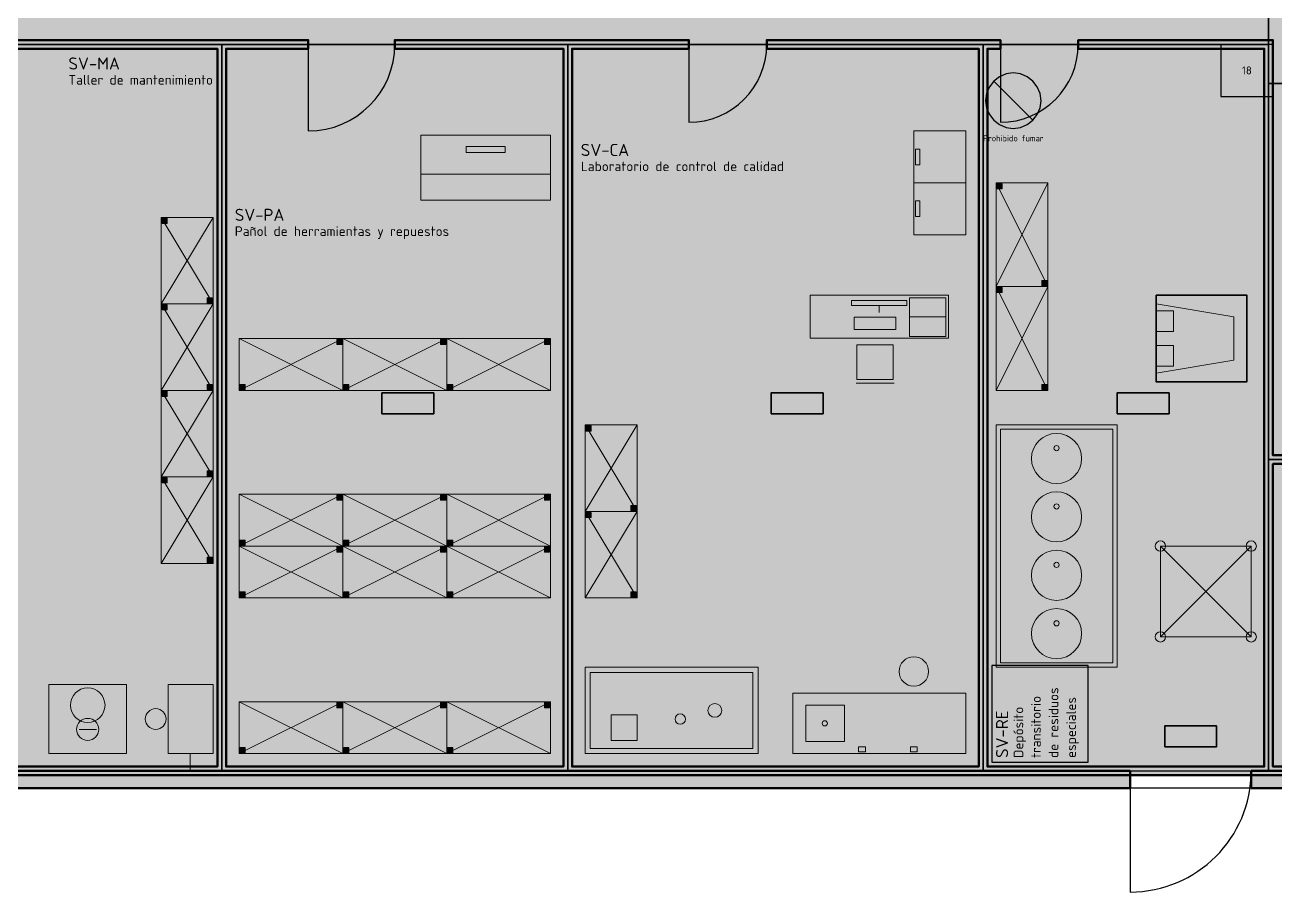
# Model space of a CAD drawing. Header units: millimetres. Extents: x 0 to 1189, y 0 to 841.
# Drawn here: x 196.2 to 340.8, y 154 to 254.2 of the extents above; entities that cross this region are included whole.
import ezdxf
from ezdxf.enums import TextEntityAlignment as Align

# ---------------------------------------------------------------- set-up
doc = ezdxf.new("R2010")
doc.units = ezdxf.units.MM
doc.linetypes.add('IRAM-E-TRAZOS', pattern=[5, 4, -1])
for name, color, linetype, lineweight in [('A-ABERTURA', 7, 'CONTINUOUS', 25), ('A-COLUMNA', 7, 'CONTINUOUS', 50), ('A-EQUIPO-FINO', 8, 'CONTINUOUS', 13), ('A-EQUIPO-OCULTO', 8, 'IRAM-E-TRAZOS', 13), ('A-EQUIPO-RELLENO', 9, 'CONTINUOUS', 13), ('A-EXTERIOR', 8, 'CONTINUOUS', 25), ('A-MURO', 7, 'CONTINUOUS', 50), ('A-RELLENO', 9, 'CONTINUOUS', 13), ('A-SECTOR', 1, 'CONTINUOUS', 25), ('A-SECTOR-TXT', 1, 'CONTINUOUS', 25), ('A-TABIQUE', 7, 'CONTINUOUS', 50), ('A-TEXTO', 7, 'CONTINUOUS', 18), ('S-ESCAPE', 3, 'CONTINUOUS', 35), ('S-INCENDIO', 1, 'CONTINUOUS', 25)]:
    doc.layers.add(name, color=color, linetype=linetype, lineweight=lineweight)
for name, color, linetype, lineweight, true_color in [('A-EQUIPO', 30, 'CONTINUOUS', 35, 0xe67800), ('A-MOBILIARIO', 8, 'CONTINUOUS', 18, 0x50505a), ('A-SENDA', 2, 'CONTINUOUS', 25, 0xd7a500)]:
    doc.layers.add(name, color=color, linetype=linetype, lineweight=lineweight, true_color=true_color)
doc.styles.add('ISO3098', font='isocpeur.ttf')

msp = doc.modelspace()

# ---------------------------------------------------------------- hatches: boundary and pattern name
at = {"layer": 'A-COLUMNA', "true_color": 0x000000}
h = msp.add_hatch(color=7, dxfattribs=at)
h.dxf.hatch_style = 1
h.paths.add_polyline_path([(243, 166), (247, 166), (247, 170), (243, 170)])
h = msp.add_hatch(color=7, dxfattribs=at)
h.dxf.hatch_style = 1
h.paths.add_polyline_path([(319, 166), (323, 166), (323, 170), (319, 170)])
at = {"layer": 'A-EQUIPO-RELLENO', "true_color": 0xeedec0}
h = msp.add_hatch(color=7, dxfattribs=at)
h.dxf.hatch_style = 1
h.paths.add_polyline_path([(242, 237), (257, 237), (257, 241.5), (242, 241.5)])
at = {"layer": 'A-EQUIPO-RELLENO', "true_color": 0xeeeeee}
h = msp.add_hatch(color=7, dxfattribs=at)
h.dxf.hatch_style = 1
h.paths.add_polyline_path([(299, 242), (299, 236), (305, 236), (305, 242)])
h = msp.add_hatch(color=7, dxfattribs=at)
h.dxf.hatch_style = 1
h.paths.add_polyline_path([(242, 234), (257, 234), (257, 237), (242, 237)])
h = msp.add_hatch(color=7, dxfattribs=at)
h.dxf.hatch_style = 1
h.paths.add_polyline_path([(299, 236), (299, 230), (305, 230), (305, 236)])
h = msp.add_hatch(color=7, dxfattribs=at)
h.dxf.hatch_style = 1
h.paths.add_polyline_path([(314.5, 224), (314.5, 236), (308.5, 236), (308.5, 224)])
at = {"layer": 'A-EQUIPO-RELLENO', "true_color": 0x969ba0}
h = msp.add_hatch(color=7, dxfattribs=at)
h.dxf.hatch_style = 1
h.paths.add_polyline_path([(309.2, 235.3), (309.2, 235.9), (308.6, 235.9), (308.6, 235.3)])
at = {"layer": 'A-EQUIPO-RELLENO', "true_color": 0xeeeeee}
h = msp.add_hatch(color=7, dxfattribs=at)
h.dxf.hatch_style = 1
h.paths.add_polyline_path([(212, 232), (212, 222), (218, 222), (218, 232)])
at = {"layer": 'A-EQUIPO-RELLENO', "true_color": 0x969ba0}
h = msp.add_hatch(color=7, dxfattribs=at)
h.dxf.hatch_style = 1
h.paths.add_polyline_path([(212.1, 231.9), (212.1, 231.3), (212.7, 231.3), (212.7, 231.9)])
at = {"layer": 'A-EQUIPO-RELLENO', "true_color": 0xeeeeee}
h = msp.add_hatch(color=7, dxfattribs=at)
h.dxf.hatch_style = 1
h.paths.add_polyline_path([(314.5, 212), (314.5, 224), (308.5, 224), (308.5, 212)])
at = {"layer": 'A-EQUIPO-RELLENO', "true_color": 0x969ba0}
h = msp.add_hatch(color=7, dxfattribs=at)
h.dxf.hatch_style = 1
h.paths.add_polyline_path([(314.4, 224.1), (314.4, 224.7), (313.8, 224.7), (313.8, 224.1)])
h = msp.add_hatch(color=7, dxfattribs=at)
h.dxf.hatch_style = 1
h.paths.add_polyline_path([(217.3, 222.7), (217.3, 222.1), (217.9, 222.1), (217.9, 222.7)])
at = {"layer": 'A-EQUIPO-RELLENO', "true_color": 0xeedec0}
h = msp.add_hatch(color=7, dxfattribs=at)
h.dxf.hatch_style = 1
h.paths.add_polyline_path([(287, 218.05), (303, 218.05), (303, 223), (287, 223)])
at = {"layer": 'A-EQUIPO-RELLENO', "true_color": 0x969ba0}
h = msp.add_hatch(color=7, dxfattribs=at)
h.dxf.hatch_style = 1
h.paths.add_polyline_path([(309.2, 223.3), (309.2, 223.9), (308.6, 223.9), (308.6, 223.3)])
at = {"layer": 'A-EQUIPO-RELLENO', "true_color": 0xe6e6e6}
h = msp.add_hatch(color=7, dxfattribs=at)
h.dxf.hatch_style = 1
h.paths.add_polyline_path([(327, 223), (327, 213), (337.5, 213), (337.5, 223)])
at = {"layer": 'A-EQUIPO-RELLENO', "true_color": 0xeeeeee}
h = msp.add_hatch(color=7, dxfattribs=at)
h.dxf.hatch_style = 1
h.paths.add_polyline_path([(212, 222), (212, 212), (218, 212), (218, 222)])
at = {"layer": 'A-EQUIPO-RELLENO', "true_color": 0x969ba0}
h = msp.add_hatch(color=7, dxfattribs=at)
h.dxf.hatch_style = 1
h.paths.add_polyline_path([(212.1, 221.9), (212.1, 221.3), (212.7, 221.3), (212.7, 221.9)])
at = {"layer": 'A-EQUIPO-RELLENO', "true_color": 0xeeeeee}
h = msp.add_hatch(color=7, dxfattribs=at)
h.dxf.hatch_style = 1
h.paths.add_polyline_path([(221, 212), (233, 212), (233, 218), (221, 218)])
at = {"layer": 'A-EQUIPO-RELLENO', "true_color": 0x969ba0}
h = msp.add_hatch(color=7, dxfattribs=at)
h.dxf.hatch_style = 1
h.paths.add_polyline_path([(232.3, 217.3), (232.9, 217.3), (232.9, 217.9), (232.3, 217.9)])
at = {"layer": 'A-EQUIPO-RELLENO', "true_color": 0xeeeeee}
h = msp.add_hatch(color=7, dxfattribs=at)
h.dxf.hatch_style = 1
h.paths.add_polyline_path([(233, 212), (245, 212), (245, 218), (233, 218)])
at = {"layer": 'A-EQUIPO-RELLENO', "true_color": 0x969ba0}
h = msp.add_hatch(color=7, dxfattribs=at)
h.dxf.hatch_style = 1
h.paths.add_polyline_path([(244.3, 217.3), (244.9, 217.3), (244.9, 217.9), (244.3, 217.9)])
at = {"layer": 'A-EQUIPO-RELLENO', "true_color": 0xeeeeee}
h = msp.add_hatch(color=7, dxfattribs=at)
h.dxf.hatch_style = 1
h.paths.add_polyline_path([(245, 212), (257, 212), (257, 218), (245, 218)])
at = {"layer": 'A-EQUIPO-RELLENO', "true_color": 0x969ba0}
h = msp.add_hatch(color=7, dxfattribs=at)
h.dxf.hatch_style = 1
h.paths.add_polyline_path([(256.3, 217.3), (256.9, 217.3), (256.9, 217.9), (256.3, 217.9)])
at = {"layer": 'A-EQUIPO-RELLENO', "true_color": 0xd6e2f0}
h = msp.add_hatch(color=7, dxfattribs=at)
h.dxf.hatch_style = 1
h.paths.add_polyline_path([(296.62, 213.25), (292.42, 213.25), (292.42, 217.25), (296.62, 217.25)])
at = {"layer": 'A-EQUIPO-RELLENO', "true_color": 0x969ba0}
h = msp.add_hatch(color=7, dxfattribs=at)
h.dxf.hatch_style = 1
h.paths.add_polyline_path([(217.3, 212.7), (217.3, 212.1), (217.9, 212.1), (217.9, 212.7)])
h = msp.add_hatch(color=7, dxfattribs=at)
h.dxf.hatch_style = 1
h.paths.add_polyline_path([(221.1, 212.1), (221.7, 212.1), (221.7, 212.7), (221.1, 212.7)])
h = msp.add_hatch(color=7, dxfattribs=at)
h.dxf.hatch_style = 1
h.paths.add_polyline_path([(233.1, 212.1), (233.7, 212.1), (233.7, 212.7), (233.1, 212.7)])
h = msp.add_hatch(color=7, dxfattribs=at)
h.dxf.hatch_style = 1
h.paths.add_polyline_path([(245.1, 212.1), (245.7, 212.1), (245.7, 212.7), (245.1, 212.7)])
h = msp.add_hatch(color=7, dxfattribs=at)
h.dxf.hatch_style = 1
h.paths.add_polyline_path([(314.4, 212.1), (314.4, 212.7), (313.8, 212.7), (313.8, 212.1)])
at = {"layer": 'A-EQUIPO-RELLENO', "true_color": 0xeeeeee}
h = msp.add_hatch(color=7, dxfattribs=at)
h.dxf.hatch_style = 1
h.paths.add_polyline_path([(212, 212), (212, 202), (218, 202), (218, 212)])
at = {"layer": 'A-EQUIPO-RELLENO', "true_color": 0x969ba0}
h = msp.add_hatch(color=7, dxfattribs=at)
h.dxf.hatch_style = 1
h.paths.add_polyline_path([(212.1, 211.9), (212.1, 211.3), (212.7, 211.3), (212.7, 211.9)])
at = {"layer": 'A-EQUIPO-RELLENO', "true_color": 0xeeeeee}
h = msp.add_hatch(color=7, dxfattribs=at)
h.dxf.hatch_style = 1
h.paths.add_polyline_path([(267, 198), (267, 208), (261, 208), (261, 198)])
at = {"layer": 'A-EQUIPO-RELLENO', "true_color": 0x969ba0}
h = msp.add_hatch(color=7, dxfattribs=at)
h.dxf.hatch_style = 1
h.paths.add_polyline_path([(261.7, 207.3), (261.7, 207.9), (261.1, 207.9), (261.1, 207.3)])
at = {"layer": 'A-EQUIPO-RELLENO', "true_color": 0xd2def0}
h = msp.add_hatch(color=7, dxfattribs=at)
h.dxf.hatch_style = 1
h.paths.add_polyline_path([(315.5, 207.03), (314.75, 206.93), (314.05, 206.64), (313.45, 206.18), (312.99, 205.57), (312.7, 204.88), (312.6, 204.12), (312.7, 203.37), (312.99, 202.68), (313.45, 202.07), (314.05, 201.61), (314.75, 201.32), (315.5, 201.22), (316.25, 201.32), (316.95, 201.61), (317.55, 202.07), (318.01, 202.68), (318.3, 203.37), (318.4, 204.12), (318.3, 204.88), (318.01, 205.57), (317.55, 206.18), (316.95, 206.64), (316.25, 206.93)])
at = {"layer": 'A-EQUIPO-RELLENO', "true_color": 0x969ba0}
h = msp.add_hatch(color=7, dxfattribs=at)
h.dxf.hatch_style = 1
h.paths.add_polyline_path([(217.3, 202.7), (217.3, 202.1), (217.9, 202.1), (217.9, 202.7)])
at = {"layer": 'A-EQUIPO-RELLENO', "true_color": 0xeeeeee}
h = msp.add_hatch(color=7, dxfattribs=at)
h.dxf.hatch_style = 1
h.paths.add_polyline_path([(212, 202), (212, 192), (218, 192), (218, 202)])
at = {"layer": 'A-EQUIPO-RELLENO', "true_color": 0x969ba0}
h = msp.add_hatch(color=7, dxfattribs=at)
h.dxf.hatch_style = 1
h.paths.add_polyline_path([(212.1, 201.9), (212.1, 201.3), (212.7, 201.3), (212.7, 201.9)])
at = {"layer": 'A-EQUIPO-RELLENO', "true_color": 0xeeeeee}
h = msp.add_hatch(color=7, dxfattribs=at)
h.dxf.hatch_style = 1
h.paths.add_polyline_path([(233, 200), (221, 200), (221, 194), (233, 194)])
at = {"layer": 'A-EQUIPO-RELLENO', "true_color": 0x969ba0}
h = msp.add_hatch(color=7, dxfattribs=at)
h.dxf.hatch_style = 1
h.paths.add_polyline_path([(232.9, 199.9), (232.3, 199.9), (232.3, 199.3), (232.9, 199.3)])
at = {"layer": 'A-EQUIPO-RELLENO', "true_color": 0xeeeeee}
h = msp.add_hatch(color=7, dxfattribs=at)
h.dxf.hatch_style = 1
h.paths.add_polyline_path([(245, 200), (233, 200), (233, 194), (245, 194)])
at = {"layer": 'A-EQUIPO-RELLENO', "true_color": 0x969ba0}
h = msp.add_hatch(color=7, dxfattribs=at)
h.dxf.hatch_style = 1
h.paths.add_polyline_path([(244.9, 199.9), (244.3, 199.9), (244.3, 199.3), (244.9, 199.3)])
at = {"layer": 'A-EQUIPO-RELLENO', "true_color": 0xeeeeee}
h = msp.add_hatch(color=7, dxfattribs=at)
h.dxf.hatch_style = 1
h.paths.add_polyline_path([(257, 200), (245, 200), (245, 194), (257, 194)])
at = {"layer": 'A-EQUIPO-RELLENO', "true_color": 0x969ba0}
h = msp.add_hatch(color=7, dxfattribs=at)
h.dxf.hatch_style = 1
h.paths.add_polyline_path([(256.9, 199.9), (256.3, 199.9), (256.3, 199.3), (256.9, 199.3)])
at = {"layer": 'A-EQUIPO-RELLENO', "true_color": 0xd2def0}
h = msp.add_hatch(color=7, dxfattribs=at)
h.dxf.hatch_style = 1
h.paths.add_polyline_path([(315.5, 200.27), (314.75, 200.18), (314.05, 199.89), (313.45, 199.43), (312.99, 198.82), (312.7, 198.13), (312.6, 197.38), (312.7, 196.62), (312.99, 195.93), (313.45, 195.32), (314.05, 194.86), (314.75, 194.57), (315.5, 194.48), (316.25, 194.57), (316.95, 194.86), (317.55, 195.32), (318.01, 195.93), (318.3, 196.62), (318.4, 197.38), (318.3, 198.13), (318.01, 198.82), (317.55, 199.43), (316.95, 199.89), (316.25, 200.18)])
at = {"layer": 'A-EQUIPO-RELLENO', "true_color": 0xeeeeee}
h = msp.add_hatch(color=7, dxfattribs=at)
h.dxf.hatch_style = 1
h.paths.add_polyline_path([(267, 188), (267, 198), (261, 198), (261, 188)])
at = {"layer": 'A-EQUIPO-RELLENO', "true_color": 0x969ba0}
h = msp.add_hatch(color=7, dxfattribs=at)
h.dxf.hatch_style = 1
h.paths.add_polyline_path([(266.9, 198.1), (266.9, 198.7), (266.3, 198.7), (266.3, 198.1)])
h = msp.add_hatch(color=7, dxfattribs=at)
h.dxf.hatch_style = 1
h.paths.add_polyline_path([(261.7, 197.3), (261.7, 197.9), (261.1, 197.9), (261.1, 197.3)])
at = {"layer": 'A-EQUIPO-RELLENO', "true_color": 0xeeeeee}
h = msp.add_hatch(color=7, dxfattribs=at)
h.dxf.hatch_style = 1
h.paths.add_polyline_path([(221, 188), (233, 188), (233, 194), (221, 194)])
at = {"layer": 'A-EQUIPO-RELLENO', "true_color": 0x969ba0}
h = msp.add_hatch(color=7, dxfattribs=at)
h.dxf.hatch_style = 1
h.paths.add_polyline_path([(221.7, 194.7), (221.1, 194.7), (221.1, 194.1), (221.7, 194.1)])
h = msp.add_hatch(color=7, dxfattribs=at)
h.dxf.hatch_style = 1
h.paths.add_polyline_path([(232.3, 193.3), (232.9, 193.3), (232.9, 193.9), (232.3, 193.9)])
at = {"layer": 'A-EQUIPO-RELLENO', "true_color": 0xeeeeee}
h = msp.add_hatch(color=7, dxfattribs=at)
h.dxf.hatch_style = 1
h.paths.add_polyline_path([(233, 188), (245, 188), (245, 194), (233, 194)])
at = {"layer": 'A-EQUIPO-RELLENO', "true_color": 0x969ba0}
h = msp.add_hatch(color=7, dxfattribs=at)
h.dxf.hatch_style = 1
h.paths.add_polyline_path([(233.7, 194.7), (233.1, 194.7), (233.1, 194.1), (233.7, 194.1)])
h = msp.add_hatch(color=7, dxfattribs=at)
h.dxf.hatch_style = 1
h.paths.add_polyline_path([(244.3, 193.3), (244.9, 193.3), (244.9, 193.9), (244.3, 193.9)])
at = {"layer": 'A-EQUIPO-RELLENO', "true_color": 0xeeeeee}
h = msp.add_hatch(color=7, dxfattribs=at)
h.dxf.hatch_style = 1
h.paths.add_polyline_path([(245, 188), (257, 188), (257, 194), (245, 194)])
at = {"layer": 'A-EQUIPO-RELLENO', "true_color": 0x969ba0}
h = msp.add_hatch(color=7, dxfattribs=at)
h.dxf.hatch_style = 1
h.paths.add_polyline_path([(245.7, 194.7), (245.1, 194.7), (245.1, 194.1), (245.7, 194.1)])
h = msp.add_hatch(color=7, dxfattribs=at)
h.dxf.hatch_style = 1
h.paths.add_polyline_path([(256.3, 193.3), (256.9, 193.3), (256.9, 193.9), (256.3, 193.9)])
at = {"layer": 'A-EQUIPO-RELLENO', "true_color": 0xfaeec8}
h = msp.add_hatch(color=7, dxfattribs=at)
h.dxf.hatch_style = 1
h.paths.add_polyline_path([(327.5, 194), (327.5, 183.5), (338, 183.5), (338, 194)])
at = {"layer": 'A-EQUIPO-RELLENO', "true_color": 0x969ba0}
h = msp.add_hatch(color=7, dxfattribs=at)
h.dxf.hatch_style = 1
h.paths.add_polyline_path([(217.3, 192.7), (217.3, 192.1), (217.9, 192.1), (217.9, 192.7)])
at = {"layer": 'A-EQUIPO-RELLENO', "true_color": 0xd2def0}
h = msp.add_hatch(color=7, dxfattribs=at)
h.dxf.hatch_style = 1
h.paths.add_polyline_path([(315.5, 193.53), (314.75, 193.43), (314.05, 193.14), (313.45, 192.68), (312.99, 192.07), (312.7, 191.38), (312.6, 190.62), (312.7, 189.87), (312.99, 189.18), (313.45, 188.57), (314.05, 188.11), (314.75, 187.82), (315.5, 187.72), (316.25, 187.82), (316.95, 188.11), (317.55, 188.57), (318.01, 189.18), (318.3, 189.87), (318.4, 190.62), (318.3, 191.38), (318.01, 192.07), (317.55, 192.68), (316.95, 193.14), (316.25, 193.43)])
at = {"layer": 'A-EQUIPO-RELLENO', "true_color": 0x969ba0}
h = msp.add_hatch(color=7, dxfattribs=at)
h.dxf.hatch_style = 1
h.paths.add_polyline_path([(221.1, 188.1), (221.7, 188.1), (221.7, 188.7), (221.1, 188.7)])
h = msp.add_hatch(color=7, dxfattribs=at)
h.dxf.hatch_style = 1
h.paths.add_polyline_path([(233.1, 188.1), (233.7, 188.1), (233.7, 188.7), (233.1, 188.7)])
h = msp.add_hatch(color=7, dxfattribs=at)
h.dxf.hatch_style = 1
h.paths.add_polyline_path([(245.1, 188.1), (245.7, 188.1), (245.7, 188.7), (245.1, 188.7)])
h = msp.add_hatch(color=7, dxfattribs=at)
h.dxf.hatch_style = 1
h.paths.add_polyline_path([(266.9, 188.1), (266.9, 188.7), (266.3, 188.7), (266.3, 188.1)])
at = {"layer": 'A-EQUIPO-RELLENO', "true_color": 0xd2def0}
h = msp.add_hatch(color=7, dxfattribs=at)
h.dxf.hatch_style = 1
h.paths.add_polyline_path([(315.5, 186.78), (314.75, 186.68), (314.05, 186.39), (313.45, 185.93), (312.99, 185.33), (312.7, 184.63), (312.6, 183.88), (312.7, 183.12), (312.99, 182.42), (313.45, 181.82), (314.05, 181.36), (314.75, 181.07), (315.5, 180.97), (316.25, 181.07), (316.95, 181.36), (317.55, 181.82), (318.01, 182.42), (318.3, 183.12), (318.4, 183.88), (318.3, 184.63), (318.01, 185.33), (317.55, 185.93), (316.95, 186.39), (316.25, 186.68)])
at = {"layer": 'A-EQUIPO-RELLENO', "true_color": 0xd7d7dc}
h = msp.add_hatch(color=7, dxfattribs=at)
h.dxf.hatch_style = 1
h.paths.add_polyline_path([(281, 180), (261, 180), (261, 170), (281, 170)])
at = {"layer": 'A-EQUIPO-RELLENO', "true_color": 0xeeeeee}
h = msp.add_hatch(color=7, dxfattribs=at)
h.dxf.hatch_style = 1
h.paths.add_polyline_path([(208, 178), (199, 178), (199, 170), (208, 170)])
at = {"layer": 'A-EQUIPO-RELLENO', "true_color": 0xcdd0d4}
h = msp.add_hatch(color=7, dxfattribs=at)
h.dxf.hatch_style = 1
h.paths.add_polyline_path([(218, 178), (212.8, 178), (212.8, 170), (218, 170)])
at = {"layer": 'A-EQUIPO-RELLENO', "true_color": 0xecf0ec}
h = msp.add_hatch(color=7, dxfattribs=at)
h.dxf.hatch_style = 1
h.paths.add_polyline_path([(305, 177), (285, 177), (285, 170), (305, 170)])
at = {"layer": 'A-EQUIPO-RELLENO', "true_color": 0xeeeeee}
h = msp.add_hatch(color=7, dxfattribs=at)
h.dxf.hatch_style = 1
h.paths.add_polyline_path([(233, 176), (221, 176), (221, 170), (233, 170)])
at = {"layer": 'A-EQUIPO-RELLENO', "true_color": 0x969ba0}
h = msp.add_hatch(color=7, dxfattribs=at)
h.dxf.hatch_style = 1
h.paths.add_polyline_path([(232.9, 175.9), (232.3, 175.9), (232.3, 175.3), (232.9, 175.3)])
at = {"layer": 'A-EQUIPO-RELLENO', "true_color": 0xeeeeee}
h = msp.add_hatch(color=7, dxfattribs=at)
h.dxf.hatch_style = 1
h.paths.add_polyline_path([(245, 176), (233, 176), (233, 170), (245, 170)])
at = {"layer": 'A-EQUIPO-RELLENO', "true_color": 0x969ba0}
h = msp.add_hatch(color=7, dxfattribs=at)
h.dxf.hatch_style = 1
h.paths.add_polyline_path([(244.9, 175.9), (244.3, 175.9), (244.3, 175.3), (244.9, 175.3)])
at = {"layer": 'A-EQUIPO-RELLENO', "true_color": 0xeeeeee}
h = msp.add_hatch(color=7, dxfattribs=at)
h.dxf.hatch_style = 1
h.paths.add_polyline_path([(257, 176), (245, 176), (245, 170), (257, 170)])
at = {"layer": 'A-EQUIPO-RELLENO', "true_color": 0x969ba0}
h = msp.add_hatch(color=7, dxfattribs=at)
h.dxf.hatch_style = 1
h.paths.add_polyline_path([(256.9, 175.9), (256.3, 175.9), (256.3, 175.3), (256.9, 175.3)])
h = msp.add_hatch(color=7, dxfattribs=at)
h.dxf.hatch_style = 1
h.paths.add_polyline_path([(221.7, 170.7), (221.1, 170.7), (221.1, 170.1), (221.7, 170.1)])
h = msp.add_hatch(color=7, dxfattribs=at)
h.dxf.hatch_style = 1
h.paths.add_polyline_path([(233.7, 170.7), (233.1, 170.7), (233.1, 170.1), (233.7, 170.1)])
h = msp.add_hatch(color=7, dxfattribs=at)
h.dxf.hatch_style = 1
h.paths.add_polyline_path([(245.7, 170.7), (245.1, 170.7), (245.1, 170.1), (245.7, 170.1)])
at = {"layer": 'A-MURO', "true_color": 0x464646}
h = msp.add_hatch(color=7, dxfattribs=at)
h.dxf.hatch_style = 1
h.paths.add_polyline_path([(91, 166), (91, 254), (93, 254), (93, 168), (324, 168), (324, 166)])
h = msp.add_hatch(color=7, dxfattribs=at)
h.dxf.hatch_style = 1
h.paths.add_polyline_path([(338, 166), (338, 168), (379, 168), (379, 166)])
at = {"layer": 'A-RELLENO', "true_color": 0xf8d9c0}
h = msp.add_hatch(color=7, dxfattribs=at)
h.dxf.hatch_style = 1
h.paths.add_polyline_path([(340, 247.5), (495.5, 247.5), (495.5, 303), (340, 303)])
at = {"layer": 'A-RELLENO', "true_color": 0xfff4b4}
h = msp.add_hatch(color=7, dxfattribs=at)
h.dxf.hatch_style = 1
h.paths.add_polyline_path([(93, 252), (340, 252), (340, 267), (93, 267)])
at = {"layer": 'A-RELLENO', "true_color": 0xe4e4e4}
h = msp.add_hatch(color=7, dxfattribs=at)
h.dxf.hatch_style = 1
h.paths.add_polyline_path([(143, 168), (219, 168), (219, 252), (143, 252)])
h = msp.add_hatch(color=7, dxfattribs=at)
h.dxf.hatch_style = 1
h.paths.add_polyline_path([(219, 168), (259, 168), (259, 252), (219, 252)])
h = msp.add_hatch(color=7, dxfattribs=at)
h.dxf.hatch_style = 1
h.paths.add_polyline_path([(259, 168), (307, 168), (307, 252), (259, 252)])
h = msp.add_hatch(color=7, dxfattribs=at)
h.dxf.hatch_style = 1
h.paths.add_polyline_path([(307, 168), (340, 168), (340, 252), (307, 252)])
h = msp.add_hatch(color=7, dxfattribs=at)
h.dxf.hatch_style = 1
h.paths.add_polyline_path([(340, 204), (377, 204), (377, 247.5), (340, 247.5)])
h = msp.add_hatch(color=7, dxfattribs=at)
h.dxf.hatch_style = 1
h.paths.add_polyline_path([(340, 168), (377, 168), (377, 204), (340, 204)])
at = {"layer": 'A-SECTOR-TXT', "true_color": 0xffffff}
h = msp.add_hatch(color=7, dxfattribs=at)
h.dxf.hatch_style = 1
h.paths.add_polyline_path([(319.15, 169), (319.15, 180.2), (308, 180.2), (308, 169)])
at = {"layer": 'A-TABIQUE', "true_color": 0x6e6e6e}
h = msp.add_hatch(color=7, dxfattribs=at)
h.dxf.hatch_style = 1
h.paths.add_polyline_path([(219.5, 252.5), (229, 252.5), (229, 251.5), (219.5, 251.5), (219.5, 168.5), (258.5, 168.5), (258.5, 251.5), (239, 251.5), (239, 252.5), (258.5, 252.5), (259.5, 252.5), (273, 252.5), (273, 251.5), (259.5, 251.5), (259.5, 168.5), (306.5, 168.5), (306.5, 251.5), (282, 251.5), (282, 252.5), (306.5, 252.5), (307.5, 252.5), (309, 252.5), (309, 251.5), (307.5, 251.5), (307.5, 168.5), (339.5, 168.5), (339.5, 204.5), (339.5, 251.5), (318, 251.5), (318, 252.5), (340.5, 252.5), (340.5, 204.5), (377.5, 204.5), (377.5, 189), (376.5, 189), (376.5, 203.5), (340.5, 203.5), (340.5, 168.5), (376.5, 168.5), (376.5, 180), (377.5, 180), (377.5, 167.5), (340.5, 167.5), (339.5, 167.5), (307.5, 167.5), (306.5, 167.5), (259.5, 167.5), (258.5, 167.5), (219.5, 167.5), (218.5, 167.5), (143.5, 167.5), (142.5, 167.5), (92.5, 167.5), (92.5, 219.5), (92.5, 220.5), (92.5, 252.5), (107, 252.5), (107, 251.5), (93.5, 251.5), (93.5, 220.5), (142.5, 220.5), (142.5, 251.5), (116, 251.5), (116, 252.5), (142.5, 252.5), (143.5, 252.5), (173, 252.5), (173, 251.5), (143.5, 251.5), (143.5, 220.5), (143.5, 219.5), (143.5, 216), (142.5, 216), (142.5, 219.5), (93.5, 219.5), (93.5, 168.5), (142.5, 168.5), (142.5, 206), (143.5, 206), (143.5, 168.5), (218.5, 168.5), (218.5, 251.5), (189, 251.5), (189, 252.5), (218.5, 252.5)])
at = {"layer": 'S-ESCAPE', "true_color": 0x008c46}
h = msp.add_hatch(color=7, dxfattribs=at)
h.dxf.hatch_style = 1
h.paths.add_polyline_path([(237.5, 209.3), (240.5, 209.3), (240.5, 211.7), (237.5, 211.7)])
h = msp.add_hatch(color=7, dxfattribs=at)
h.dxf.hatch_style = 1
h.paths.add_polyline_path([(282.5, 209.3), (285.5, 209.3), (285.5, 211.7), (282.5, 211.7)])
h = msp.add_hatch(color=7, dxfattribs=at)
h.dxf.hatch_style = 1
h.paths.add_polyline_path([(322.5, 209.3), (325.5, 209.3), (325.5, 211.7), (322.5, 211.7)])
h = msp.add_hatch(color=7, dxfattribs=at)
h.dxf.hatch_style = 1
h.paths.add_polyline_path([(328, 170.8), (331, 170.8), (331, 173.2), (328, 173.2)])
at = {"layer": 'S-INCENDIO', "true_color": 0xc81414}
h = msp.add_hatch(color=7, dxfattribs=at)
h.dxf.hatch_style = 1
h.paths.add_polyline_path([(334.5, 246), (340.5, 246), (340.5, 252), (334.5, 252)])

# ---------------------------------------------------------------- linework, layer by layer
at = {"layer": 'A-ABERTURA'}
for p, q in [((229, 252), (229, 242)), ((273, 252), (273, 243)), ((309, 252), (309, 243)), ((324, 168), (324, 154))]:
    msp.add_line(p, q, dxfattribs=at)
for centre, radius in [((229, 252), 10), ((273, 252), 9), ((309, 252), 9), ((324, 168), 14)]:
    msp.add_arc(centre, radius, 270, 360, dxfattribs=at)
at = {"layer": 'A-EQUIPO'}
msp.add_lwpolyline([(327, 223), (327, 213), (337.5, 213), (337.5, 223)], close=True, dxfattribs=at)
at = {"layer": 'A-EQUIPO-FINO'}
for p, q in [((314.5, 224), (308.5, 236)), ((308.5, 224), (314.5, 236)), ((212, 232), (218, 222)), ((218, 232), (212, 222)), ((314.5, 212), (308.5, 224)), ((308.5, 212), (314.5, 224)), ((212, 222), (218, 212)), ((218, 222), (212, 212)), ((298.5, 220.52), (302.7, 220.52)), ((221, 212), (233, 218)), ((221, 218), (233, 212)), ((233, 212), (245, 218)), ((233, 218), (245, 212)), ((245, 212), (257, 218)), ((245, 218), (257, 212)), ((212, 212), (218, 202)), ((218, 212), (212, 202)), ((267, 198), (261, 208)), ((261, 198), (267, 208)), ((212, 202), (218, 192)), ((218, 202), (212, 192)), ((233, 200), (221, 194)), ((233, 194), (221, 200)), ((245, 200), (233, 194)), ((245, 194), (233, 200)), ((257, 200), (245, 194)), ((257, 194), (245, 200)), ((267, 188), (261, 198)), ((261, 188), (267, 198)), ((221, 188), (233, 194)), ((221, 194), (233, 188)), ((233, 188), (245, 194)), ((233, 194), (245, 188)), ((245, 188), (257, 194)), ((245, 194), (257, 188)), ((327.5, 194), (338, 183.5)), ((338, 194), (327.5, 183.5)), ((233, 176), (221, 170)), ((233, 170), (221, 176)), ((245, 176), (233, 170)), ((245, 170), (233, 176)), ((257, 176), (245, 170)), ((257, 170), (245, 176)), ((204.5, 172.8), (202.5, 172.8)), ((215.36, 170), (215.36, 168))]:
    msp.add_line(p, q, dxfattribs=at)
for points in [[(299.2, 239.9), (299.2, 238.1), (299.7, 238.1), (299.7, 239.9)], [(314.5, 224), (314.5, 236), (308.5, 236), (308.5, 224)], [(309.2, 235.3), (309.2, 235.9), (308.6, 235.9), (308.6, 235.3)], [(299.2, 233.9), (299.2, 232.1), (299.7, 232.1), (299.7, 233.9)], [(212, 232), (212, 222), (218, 222), (218, 232)], [(212.1, 231.9), (212.1, 231.3), (212.7, 231.3), (212.7, 231.9)], [(314.5, 212), (314.5, 224), (308.5, 224), (308.5, 212)], [(314.4, 224.1), (314.4, 224.7), (313.8, 224.7), (313.8, 224.1)], [(217.3, 222.7), (217.3, 222.1), (217.9, 222.1), (217.9, 222.7)], [(298.5, 218.25), (302.7, 218.25), (302.7, 222.7), (298.5, 222.7)], [(309.2, 223.3), (309.2, 223.9), (308.6, 223.9), (308.6, 223.3)], [(212, 222), (212, 212), (218, 212), (218, 222)], [(212.1, 221.9), (212.1, 221.3), (212.7, 221.3), (212.7, 221.9)], [(292.12, 219.05), (296.92, 219.05), (296.92, 220.45), (292.12, 220.45)], [(221, 212), (233, 212), (233, 218), (221, 218)], [(232.3, 217.3), (232.9, 217.3), (232.9, 217.9), (232.3, 217.9)], [(233, 212), (245, 212), (245, 218), (233, 218)], [(244.3, 217.3), (244.9, 217.3), (244.9, 217.9), (244.3, 217.9)], [(245, 212), (257, 212), (257, 218), (245, 218)], [(256.3, 217.3), (256.9, 217.3), (256.9, 217.9), (256.3, 217.9)], [(217.3, 212.7), (217.3, 212.1), (217.9, 212.1), (217.9, 212.7)], [(221.1, 212.1), (221.7, 212.1), (221.7, 212.7), (221.1, 212.7)], [(233.1, 212.1), (233.7, 212.1), (233.7, 212.7), (233.1, 212.7)], [(245.1, 212.1), (245.7, 212.1), (245.7, 212.7), (245.1, 212.7)], [(314.4, 212.1), (314.4, 212.7), (313.8, 212.7), (313.8, 212.1)], [(212, 212), (212, 202), (218, 202), (218, 212)], [(212.1, 211.9), (212.1, 211.3), (212.7, 211.3), (212.7, 211.9)], [(267, 198), (267, 208), (261, 208), (261, 198)], [(261.7, 207.3), (261.7, 207.9), (261.1, 207.9), (261.1, 207.3)], [(322, 180.5), (322, 207.5), (309, 207.5), (309, 180.5)], [(217.3, 202.7), (217.3, 202.1), (217.9, 202.1), (217.9, 202.7)], [(212, 202), (212, 192), (218, 192), (218, 202)], [(212.1, 201.9), (212.1, 201.3), (212.7, 201.3), (212.7, 201.9)], [(233, 200), (221, 200), (221, 194), (233, 194)], [(232.9, 199.9), (232.3, 199.9), (232.3, 199.3), (232.9, 199.3)], [(245, 200), (233, 200), (233, 194), (245, 194)], [(244.9, 199.9), (244.3, 199.9), (244.3, 199.3), (244.9, 199.3)], [(257, 200), (245, 200), (245, 194), (257, 194)], [(256.9, 199.9), (256.3, 199.9), (256.3, 199.3), (256.9, 199.3)], [(267, 188), (267, 198), (261, 198), (261, 188)], [(266.9, 198.1), (266.9, 198.7), (266.3, 198.7), (266.3, 198.1)], [(261.7, 197.3), (261.7, 197.9), (261.1, 197.9), (261.1, 197.3)], [(221, 188), (233, 188), (233, 194), (221, 194)], [(221.7, 194.7), (221.1, 194.7), (221.1, 194.1), (221.7, 194.1)], [(232.3, 193.3), (232.9, 193.3), (232.9, 193.9), (232.3, 193.9)], [(233, 188), (245, 188), (245, 194), (233, 194)], [(233.7, 194.7), (233.1, 194.7), (233.1, 194.1), (233.7, 194.1)], [(244.3, 193.3), (244.9, 193.3), (244.9, 193.9), (244.3, 193.9)], [(245, 188), (257, 188), (257, 194), (245, 194)], [(245.7, 194.7), (245.1, 194.7), (245.1, 194.1), (245.7, 194.1)], [(256.3, 193.3), (256.9, 193.3), (256.9, 193.9), (256.3, 193.9)], [(217.3, 192.7), (217.3, 192.1), (217.9, 192.1), (217.9, 192.7)], [(221.1, 188.1), (221.7, 188.1), (221.7, 188.7), (221.1, 188.7)], [(233.1, 188.1), (233.7, 188.1), (233.7, 188.7), (233.1, 188.7)], [(245.1, 188.1), (245.7, 188.1), (245.7, 188.7), (245.1, 188.7)], [(266.9, 188.1), (266.9, 188.7), (266.3, 188.7), (266.3, 188.1)], [(280.4, 179.4), (261.6, 179.4), (261.6, 170.6), (280.4, 170.6)], [(233, 176), (221, 176), (221, 170), (233, 170)], [(232.9, 175.9), (232.3, 175.9), (232.3, 175.3), (232.9, 175.3)], [(245, 176), (233, 176), (233, 170), (245, 170)], [(244.9, 175.9), (244.3, 175.9), (244.3, 175.3), (244.9, 175.3)], [(257, 176), (245, 176), (245, 170), (257, 170)], [(256.9, 175.9), (256.3, 175.9), (256.3, 175.3), (256.9, 175.3)], [(267, 174.5), (264, 174.5), (264, 171.5), (267, 171.5)], [(221.7, 170.7), (221.1, 170.7), (221.1, 170.1), (221.7, 170.1)], [(233.7, 170.7), (233.1, 170.7), (233.1, 170.1), (233.7, 170.1)], [(245.7, 170.7), (245.1, 170.7), (245.1, 170.1), (245.7, 170.1)], [(293.4, 170.8), (292.6, 170.8), (292.6, 170.2), (293.4, 170.2)], [(299.4, 170.8), (298.6, 170.8), (298.6, 170.2), (299.4, 170.2)]]:
    msp.add_lwpolyline(points, close=True, dxfattribs=at)
msp.add_lwpolyline([(327, 222), (336, 220.5), (336, 215.5), (327, 214)], dxfattribs=at)
for centre, radius in [((315.5, 205.33), 0.3), ((315.5, 198.58), 0.3), ((327.5, 194), 0.6), ((338, 194), 0.6), ((315.5, 191.82), 0.3), ((315.5, 185.07), 0.3), ((327.5, 183.5), 0.6), ((338, 183.5), 0.6), ((203.5, 175.6), 2), ((276, 175), 0.8), ((272, 174), 0.6), ((288.7, 173.5), 0.3)]:
    msp.add_circle(centre, radius, dxfattribs=at)
at = {"layer": 'A-EQUIPO-OCULTO'}
for points in [[(327, 221.2), (327, 218.8), (329, 218.8), (329, 221.2)], [(327, 217.2), (327, 214.8), (329, 214.8), (329, 217.2)]]:
    msp.add_lwpolyline(points, close=True, dxfattribs=at)
at = {"layer": 'A-EXTERIOR'}
msp.add_lwpolyline([(893, 166), (33, 166)], dxfattribs=at)
at = {"layer": 'A-MOBILIARIO'}
for p, q in [((295, 221.8), (295, 221)), ((292.32, 212.85), (296.72, 212.85))]:
    msp.add_line(p, q, dxfattribs=at)
for points in [[(242, 237), (257, 237), (257, 241.5), (242, 241.5)], [(299, 242), (299, 236), (305, 236), (305, 242)], [(247.25, 239.5), (251.75, 239.5), (251.75, 240.2), (247.25, 240.2)], [(242, 234), (257, 234), (257, 237), (242, 237)], [(299, 236), (299, 230), (305, 230), (305, 236)], [(287, 218.05), (303, 218.05), (303, 223), (287, 223)], [(291.8, 221.8), (298.2, 221.8), (298.2, 222.4), (291.8, 222.4)], [(296.62, 213.25), (292.42, 213.25), (292.42, 217.25), (296.62, 217.25)], [(322.5, 180), (322.5, 208), (308.5, 208), (308.5, 180)], [(327.5, 194), (327.5, 183.5), (338, 183.5), (338, 194)], [(281, 180), (261, 180), (261, 170), (281, 170)], [(208, 178), (199, 178), (199, 170), (208, 170)], [(218, 178), (212.8, 178), (212.8, 170), (218, 170)], [(305, 177), (285, 177), (285, 170), (305, 170)], [(291, 175.6), (286.5, 175.6), (286.5, 171.4), (291, 171.4)]]:
    msp.add_lwpolyline(points, close=True, dxfattribs=at)
for centre, radius in [((315.5, 204.12), 2.9), ((315.5, 197.38), 2.9), ((315.5, 190.62), 2.9), ((315.5, 183.88), 2.9), ((299, 179.5), 1.7), ((211.36, 174), 1.2), ((203.5, 172.8), 1.28)]:
    msp.add_circle(centre, radius, dxfattribs=at)
at = {"layer": 'A-MURO'}
for points in [[(91, 166), (91, 254), (93, 254), (93, 168), (324, 168), (324, 166)], [(338, 166), (338, 168), (379, 168), (379, 166)]]:
    msp.add_lwpolyline(points, close=True, dxfattribs=at)
at = {"layer": 'A-SECTOR'}
for points in [[(340, 247.5), (495.5, 247.5), (495.5, 303), (340, 303)], [(143, 168), (219, 168), (219, 252), (143, 252)], [(219, 168), (259, 168), (259, 252), (219, 252)], [(259, 168), (307, 168), (307, 252), (259, 252)], [(307, 168), (340, 168), (340, 252), (307, 252)], [(340, 204), (377, 204), (377, 247.5), (340, 247.5)], [(340, 168), (377, 168), (377, 204), (340, 204)]]:
    msp.add_lwpolyline(points, close=True, dxfattribs=at)
at = {"layer": 'A-SECTOR-TXT'}
msp.add_lwpolyline([(319.15, 169), (319.15, 180.2), (308, 180.2), (308, 169)], close=True, dxfattribs=at)
at = {"layer": 'A-SENDA'}
msp.add_lwpolyline([(93, 252), (340, 252), (340, 267), (93, 267)], close=True, dxfattribs=at)
at = {"layer": 'A-TABIQUE'}
for points in [[(143.5, 168.5), (218.5, 168.5), (218.5, 251.5), (189, 251.5)], [(189, 252.5), (218.5, 252.5), (219.5, 252.5), (229, 252.5), (229, 251.5), (219.5, 251.5), (219.5, 168.5), (258.5, 168.5), (258.5, 251.5), (239, 251.5), (239, 252.5), (258.5, 252.5), (259.5, 252.5), (273, 252.5), (273, 251.5), (259.5, 251.5), (259.5, 168.5), (306.5, 168.5), (306.5, 251.5), (282, 251.5), (282, 252.5), (306.5, 252.5), (307.5, 252.5), (309, 252.5), (309, 251.5), (307.5, 251.5), (307.5, 168.5), (339.5, 168.5), (339.5, 204.5), (339.5, 251.5), (318, 251.5), (318, 252.5), (340.5, 252.5), (340.5, 204.5), (377.5, 204.5)], [(376.5, 203.5), (340.5, 203.5), (340.5, 168.5), (376.5, 168.5)], [(377.5, 167.5), (340.5, 167.5), (339.5, 167.5), (307.5, 167.5), (306.5, 167.5), (259.5, 167.5), (258.5, 167.5), (219.5, 167.5), (218.5, 167.5), (143.5, 167.5)]]:
    msp.add_lwpolyline(points, dxfattribs=at)
at = {"layer": 'S-ESCAPE'}
for points in [[(237.5, 209.3), (243.5, 209.3), (243.5, 211.7), (237.5, 211.7)], [(282.5, 209.3), (288.5, 209.3), (288.5, 211.7), (282.5, 211.7)], [(322.5, 209.3), (328.5, 209.3), (328.5, 211.7), (322.5, 211.7)], [(328, 170.8), (334, 170.8), (334, 173.2), (328, 173.2)]]:
    msp.add_lwpolyline(points, close=True, dxfattribs=at)
at = {"layer": 'S-INCENDIO'}
msp.add_line((308.26, 247.74), (312.74, 243.26), dxfattribs=at)
for points in [[(334.5, 246), (340.5, 246), (340.5, 252), (334.5, 252)], [(313.7, 245.5), (313.59, 246.33), (313.27, 247.1), (312.76, 247.76), (312.1, 248.27), (311.33, 248.59), (310.5, 248.7), (309.67, 248.59), (308.9, 248.27), (308.24, 247.76), (307.73, 247.1), (307.41, 246.33), (307.3, 245.5), (307.41, 244.67), (307.73, 243.9), (308.24, 243.24), (308.9, 242.73), (309.67, 242.41), (310.5, 242.3), (311.33, 242.41), (312.1, 242.73), (312.76, 243.24), (313.27, 243.9), (313.59, 244.67)]]:
    msp.add_lwpolyline(points, close=True, dxfattribs=at)

# ---------------------------------------------------------------- texts
at = {"layer": 'A-SECTOR-TXT', "style": 'ISO3098'}
for s, height, p in [('SV-MA', 1.4, (201.27, 250.5)), ('Taller de mantenimiento', 1.12, (201.27, 248.47)), ('SV-CA', 1.4, (260.5, 240.5)), ('Laboratorio de control de calidad', 1.12, (260.5, 238.47)), ('SV-PA', 1.4, (220.5, 233)), ('Pañol de herramientas y repuestos', 1.12, (220.5, 230.97))]:
    msp.add_text(s, height=height, dxfattribs=at).set_placement(p, align=Align.TOP_LEFT)
for s, height, p in [('transitorio', 1.12, (312.56, 169.5)), ('de residuos', 1.12, (314.59, 169.5)), ('especiales', 1.12, (316.62, 169.5)), ('SV-RE', 1.4, (308.5, 169.5)), ('Depósito', 1.12, (310.53, 169.5))]:
    msp.add_text(s, height=height, rotation=90, dxfattribs=at).set_placement(p, align=Align.TOP_LEFT)
at = {"layer": 'A-TEXTO', "style": 'ISO3098'}
msp.add_text('18', height=0.91, dxfattribs=at).set_placement((337.5, 249), align=Align.MIDDLE_CENTER)
msp.add_text('Prohibido fumar', height=0.7, dxfattribs=at).set_placement((310.5, 241.5), align=Align.TOP_CENTER)

doc.saveas('drawing.dxf')
